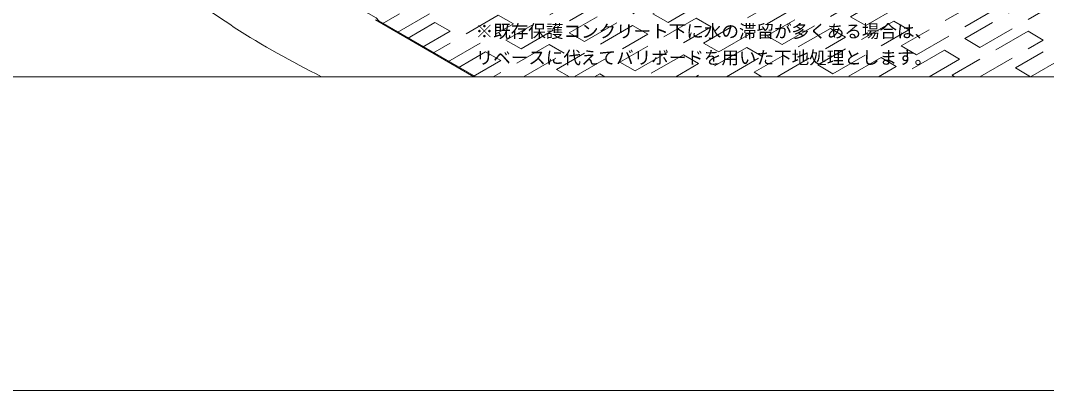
# Model space of a CAD drawing. Units: millimetres, scale not verified. Extents: x -2070 to 2070, y -1433 to 1432.
# Drawn here: x -628 to 1125, y -1433 to -801 of the extents above; entities that cross this region are included whole.
import ezdxf
from ezdxf.enums import TextEntityAlignment as Align

# ---------------------------------------------------------------- set-up
doc = ezdxf.new("R2010")
doc.units = ezdxf.units.MM
doc.header["$LTSCALE"] = 5
doc.linetypes.add('USER1', pattern=[19.05, 12.7, -6.35])
for name, color, linetype, lineweight in [('0-0_0', 7, 'Continuous', 18), ('0-1_WAKU', 7, 'Continuous', 18), ('0-3_BOUSUI', 1, 'Continuous', 18), ('0-4_MOJI', 7, 'Continuous', 18), ('0-7_bousui2', 7, 'USER1', 9)]:
    doc.layers.add(name, color=color, linetype=linetype, lineweight=lineweight)
doc.styles.add('ＭＳ ゴシック', font='')
doc.styles.get('ＭＳ ゴシック').set_extended_font_data('MS Gothic')

msp = doc.modelspace()

# ---------------------------------------------------------------- linework, layer by layer
at = {"layer": '0-0_0'}
msp.add_lwpolyline([(-1350.045, -896.562), (1349.955, -896.562), (1349.955, 903.438), (-1350.045, 903.438)], close=True, dxfattribs=at)
at = {"layer": '0-1_WAKU'}
msp.add_lwpolyline([(-2070.045, -1432.54), (2069.955, -1432.54), (2069.955, 1432.46), (-2070.045, 1432.46)], close=True, dxfattribs=at)
msp.add_lwpolyline([(-2070.045, -1432.54), (2069.955, -1432.54), (2069.955, 1432.46), (-2070.045, 1432.46)], close=True, dxfattribs=at)
at = {"layer": '0-3_BOUSUI'}
msp.add_line((-21.126, -799.669), (146.698, -896.562), dxfattribs=at)
msp.add_lwpolyline([(-107.728, -745.669), (-20.062, -796.283), (-15.33, -801.015), (150.162, -896.562)], dxfattribs=at)
for centre, radius, start, end in [((-793.032, -1568.004), 923.286, 54.9241, 64.23141), ((600.331, 543.939), 1607.495, 237.53887, 243.65205)]:
    msp.add_arc(centre, radius, start, end, dxfattribs=at)
at = {"layer": '0-7_bousui2'}
for points in [[(608.744, -729.013), (582.763, -714.013), (452.859, -789.013), (478.84, -804.013)], [(946.494, -734.013), (920.513, -719.013), (790.609, -794.013), (816.59, -809.013)], [(465.85, -761.513), (439.869, -746.513), (309.965, -821.513), (335.946, -836.513)], [(803.6, -766.513), (777.619, -751.513), (647.715, -826.513), (673.696, -841.513)], [(357.597, -774.013), (331.616, -759.013), (201.712, -834.013), (227.693, -849.013)], [(695.347, -779.013), (669.366, -764.013), (539.462, -839.013), (565.443, -854.013)], [(1033.096, -784.013), (1007.116, -769.013), (877.212, -844.013), (903.193, -859.013)], [(1141.35, -771.513), (1115.369, -756.513), (985.465, -831.513), (1011.446, -846.513)], [(552.452, -811.513), (526.472, -796.513), (396.568, -871.513), (422.549, -886.513)], [(890.202, -816.513), (864.222, -801.513), (734.318, -876.513), (760.298, -891.513)], [(1227.952, -821.513), (1201.971, -806.513), (1072.068, -881.513), (1098.048, -896.513)]]:
    msp.add_lwpolyline(points, close=True, dxfattribs=at)
for points in [[(16.113, -821.169), (128.1, -756.513), (102.119, -741.513), (-9.868, -806.169)], [(59.414, -846.169), (106.449, -819.013), (80.469, -804.013), (33.434, -831.169)], [(102.716, -871.169), (214.702, -806.513), (188.722, -791.513), (76.735, -856.169)], [(318.541, -896.562), (444.199, -824.013), (418.218, -809.013), (288.315, -884.013), (310.05, -896.562)], [(664.951, -896.562), (781.949, -829.013), (755.968, -814.013), (626.065, -889.013), (639.139, -896.562)], [(1011.362, -896.562), (1119.699, -834.013), (1093.718, -819.013), (963.814, -894.013), (968.229, -896.562)], [(146.017, -896.169), (193.052, -869.013), (167.071, -854.013), (120.036, -881.169)], [(231.939, -896.562), (301.305, -856.513), (275.324, -841.513), (179.977, -896.562)], [(578.349, -896.562), (639.055, -861.513), (613.074, -846.513), (526.387, -896.562)], [(924.759, -896.562), (976.805, -866.513), (950.824, -851.513), (872.798, -896.562)], [(491.746, -896.562), (530.802, -874.013), (504.821, -859.013), (439.785, -896.562)], [(838.156, -896.562), (868.552, -879.013), (842.571, -864.013), (786.195, -896.562)], [(370.671, -896.562), (361.927, -891.513), (353.182, -896.562)], [(370.671, -896.562), (361.927, -891.513), (353.182, -896.562)]]:
    msp.add_lwpolyline(points, dxfattribs=at)

# ---------------------------------------------------------------- texts
at = {"layer": '0-4_MOJI', "style": 'ＭＳ ゴシック'}
for s, p in [('※既存保護コンクリート下に水の滞留が多くある場合は、', (149.955, -836.562)), ('リベースに代えてバリボードを用いた下地処理とします。', (149.955, -881.562))]:
    msp.add_text(s, height=21.99, dxfattribs=at).set_placement(p, align=Align.BOTTOM_LEFT)

doc.saveas('drawing.dxf')
